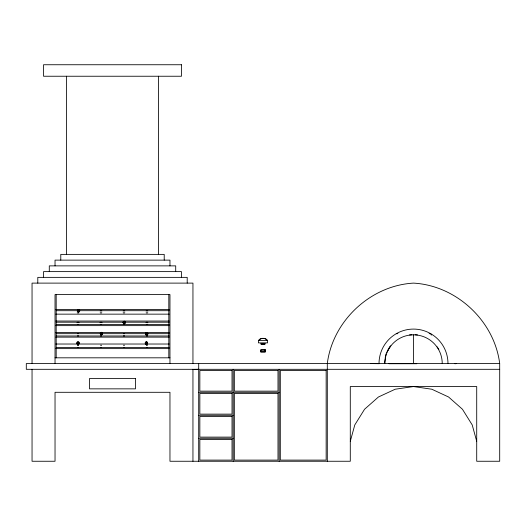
<?xml version="1.0" encoding="UTF-8"?>
<svg xmlns="http://www.w3.org/2000/svg" width="526" height="526" viewBox="0 0 526 526"><rect width="100%" height="100%" fill="white"/><g stroke="black" fill="none" stroke-linecap="round" stroke-linejoin="round"><path stroke-width="0.79" d="M384.802 362.762L385.972 353.932M385.229 357.693L385.525 356.181M350.29 441.321L354.787 424.936L364.571 409.241L378.431 396.998L395.204 389.22L413.502 386.551L431.8 389.22L448.573 396.998L462.433 409.241L472.216 424.936L476.714 441.321M386.722 352.492L389.713 346.746M387.399 351.125L390.844 345.727M454.977 363.762L456.601 363.565M409.504 334.917L411.904 334.799M396.262 333.708L397.906 333.668M192.95 369.423L198.696 369.311M388.964 363.729L416.756 363.722M55.855 309.544L169.142 309.544M56.183 310.695L77.467 310.695M79.104 310.695L169.142 310.695M55.855 314.147L169.142 314.147M55.855 321.038L169.142 321.038M56.183 322.188L123.308 322.188M124.945 322.188L169.142 322.188M56.183 324.489L169.142 324.489M55.855 325.64L169.142 325.64M55.855 332.531L169.142 332.531M56.183 333.681L100.387 333.681M102.024 333.681L146.228 333.681M147.865 333.681L169.142 333.681M56.183 335.982L169.142 335.982M55.855 337.133L169.142 337.133M258.404 340.578L267.596 340.578L267.596 342.88L258.404 342.88L258.404 340.578A5.747 5.747 0 0 1 267.596 340.578A5.681 5.635 -90 0 0 258.536 340.578M260.705 343.563L265.295 343.563M55.855 344.024L77.401 344.024M78.841 344.024L169.142 344.024M261.06 344.024L264.94 344.024M261.06 344.372L264.94 344.372M261.389 344.602L264.611 344.602M56.183 347.476L169.129 347.476M55.855 348.626L169.142 348.626M55.033 357.818L169.964 357.818M32.047 369.311L32.047 461.256L55.033 461.256L55.033 392.297L169.964 392.297L169.964 461.256L350.29 461.256L350.29 386.551L476.714 386.551L476.714 461.256L499.7 461.256L499.7 363.565L26.3 363.565L26.3 369.311L499.7 369.311M198.696 392.297L279.148 392.297M198.696 415.284L233.176 415.284M198.696 438.27L233.176 438.27M370.403 363.565L379.239 363.696M429.098 333.668L430.741 333.708L431.313 335.141M415.099 334.799L417.499 334.917M437.099 346.825L438.875 349.349M499.7 363.565C494.335 320.867 456.469 285.519 413.502 283.113C370.534 285.519 332.669 320.867 327.303 363.565L327.303 461.256M442.234 363.565A28.733 28.733 0 0 0 413.502 334.832L413.502 363.565M279.148 369.311L279.148 461.256M233.176 369.311L233.176 461.256M198.696 363.565L198.696 461.256M192.95 363.565L192.95 283.113L32.047 283.113L32.047 363.565M192.95 369.311L192.95 461.256M187.203 283.113L187.203 277.366L37.793 277.366L37.793 283.113M181.457 277.366L181.457 271.62L43.54 271.62L43.54 277.366M175.71 271.62L175.71 265.873L49.286 265.873L49.286 271.62M169.964 265.873L169.964 260.127L55.033 260.127L55.033 265.873M169.964 363.565L169.964 294.606L55.033 294.606L55.033 363.565M168.813 294.606L168.813 357.818M164.217 260.127L164.217 254.38L60.779 254.38L60.779 260.127M158.471 76.237L158.471 254.38M146.412 344.135L146.412 345.378A1.151 1.151 0 0 1 147.55 345.332M78.032 344.135L78.032 345.378M66.526 76.237L66.526 254.38M56.183 294.606L56.183 357.818M78.591 324.332A1.151 1.151 0 0 1 77.447 324.332M77.026 322.767A1.151 1.151 0 0 1 79.012 322.767M101.577 324.332A1.151 1.151 0 0 1 100.433 324.332M100.012 322.767A1.151 1.151 0 0 1 101.998 322.767M101.82 312.661A1.151 1.151 0 0 1 100.19 312.661M100.19 311.03A1.151 1.151 0 0 1 101.82 311.03M78.591 335.825A1.151 1.151 0 0 1 77.447 335.825M77.723 333.721A1.151 1.151 0 0 1 78.315 333.721M78.315 347.436A1.151 1.151 0 0 1 77.723 347.436M77.447 345.332A1.151 1.151 0 0 1 78.591 345.332M124.563 335.825A1.151 1.151 0 0 1 123.419 335.825M123.695 333.721A1.151 1.151 0 0 1 124.287 333.721M147.734 324.207A1.151 1.151 0 0 1 146.333 324.292M146.024 322.694A1.151 1.151 0 0 1 147.845 322.583M124.807 312.661A1.151 1.151 0 0 1 123.176 312.661M123.176 311.03A1.151 1.151 0 0 1 124.807 311.03M78.834 312.661A1.151 1.151 0 0 1 77.204 312.661M77.204 311.03A1.151 1.151 0 0 1 77.723 310.735M147.793 312.661A1.151 1.151 0 0 1 146.162 312.661M146.162 311.03A1.151 1.151 0 0 1 147.793 311.03M124.563 324.332A1.151 1.151 0 0 1 123.419 324.332M122.999 322.767A1.151 1.151 0 0 1 123.419 322.346M124.287 347.436A1.151 1.151 0 0 1 123.695 347.436M123.419 345.332A1.151 1.151 0 0 1 124.563 345.332M147.273 347.436A1.151 1.151 0 0 1 146.682 347.436M101.222 347.456A1.151 1.151 0 0 1 100.63 347.41M100.505 345.293A1.151 1.151 0 0 1 101.649 345.372M101.577 335.825A1.151 1.151 0 0 1 100.433 335.825M147.55 335.825A1.151 1.151 0 0 1 146.406 335.825M379.022 363.565A34.479 34.479 0 0 1 413.502 329.085A34.479 34.479 0 0 1 447.981 363.565M384.769 363.565A28.733 28.733 0 0 1 413.502 334.832M77.73 310.038A1.151 1.151 0 0 1 79.623 310.445A1.151 1.151 0 0 1 78.453 311.99A1.151 1.151 0 0 1 77.552 310.281M100.874 332.61A1.151 1.151 0 0 1 102.596 333.497A1.151 1.151 0 0 1 101.071 334.687A1.151 1.151 0 0 1 100.637 332.794M145.406 343.399A1.151 1.144 0 0 1 145.84 341.834A1.151 1.144 0 0 1 147.405 342.275A1.151 1.144 0 0 1 146.971 343.833M146.096 343.945A1.151 1.144 0 0 1 145.82 343.826M77.5 342.295A1.151 1.144 0 0 0 77.414 344.28A1.151 1.144 0 0 0 79.176 343.36A1.151 1.144 0 0 0 77.5 342.295A0.69 0.69 0 0 0 77.361 342.663M77.013 343.366A1.151 1.144 0 0 1 77.5 341.821A1.151 1.144 0 0 1 79.045 342.308A1.151 1.144 0 0 1 78.565 343.853M77.684 343.932A1.151 1.144 0 0 1 77.414 343.807M147.01 342.492A0.69 0.69 0 0 1 147.01 343.182M145.748 342.663A0.69 0.69 0 0 1 145.926 342.354M146.235 342.17A0.69 0.69 0 0 1 146.59 342.17M78.624 342.492A0.69 0.69 0 0 1 78.624 343.182M77.848 342.17A0.69 0.69 0 0 1 78.21 342.17M78.269 310.61L78.821 310.761L78.269 310.61M77.749 343.235L78.308 343.386L77.749 343.235M101.17 333.366L101.728 333.517L101.17 333.366M123.998 322.267L124.557 322.412L123.998 322.267M146.379 333.734L146.932 333.885L146.379 333.734M146.136 343.235L146.688 343.386L146.136 343.235M181.457 64.744L43.54 64.744L43.54 76.237L181.457 76.237L181.457 64.744M265.301 349.77L260.699 349.77L260.699 352.072L265.301 352.072L265.301 349.77M264.992 350.079L261.008 350.079L261.008 351.762L264.992 351.762L264.992 350.079M232.025 370.462L199.847 370.462L199.847 391.147L232.025 391.147L232.025 370.462M277.998 370.462L234.326 370.462L234.326 391.147L277.998 391.147L277.998 370.462M326.153 370.462L280.299 370.462L280.299 460.105L326.153 460.105L326.153 370.462M135.484 378.503L89.512 378.503L89.512 388.852L135.484 388.852L135.484 378.503M232.025 393.448L199.847 393.448L199.847 414.133L232.025 414.133L232.025 393.448M277.998 393.448L234.326 393.448L234.326 460.105L277.998 460.105L277.998 393.448M232.025 416.434L199.847 416.434L199.847 437.119L232.025 437.119L232.025 416.434M232.025 439.42L199.847 439.42L199.847 460.105L232.025 460.105L232.025 439.42M77.743 311.51A1.151 1.151 0 0 0 79.663 310.984A1.151 1.151 0 0 0 78.242 309.584A1.151 1.151 0 0 0 77.743 311.51M100.644 334.266A1.151 1.151 0 0 0 102.563 333.734A1.151 1.151 0 0 0 101.15 332.34A1.151 1.151 0 0 0 100.644 334.266M145.82 344.3A1.151 1.144 0 0 0 147.556 343.32A1.151 1.144 0 0 0 145.84 342.308A1.151 1.144 0 0 0 145.82 344.3M146.07 343.905A0.69 0.69 0 0 0 147.102 343.307A0.69 0.69 0 0 0 146.07 342.715A0.69 0.69 0 0 0 146.07 343.905M77.684 343.905A0.69 0.69 0 0 0 78.716 343.307A0.69 0.69 0 0 0 77.684 342.715A0.69 0.69 0 0 0 77.684 343.905M123.478 323.319A1.151 1.151 0 0 0 125.392 322.793A1.151 1.151 0 0 0 123.978 321.393A1.151 1.151 0 0 0 123.478 323.319M123.478 323.161A1.151 1.151 0 0 0 125.392 322.635A1.151 1.151 0 0 0 123.978 321.235A1.151 1.151 0 0 0 123.478 323.161M145.853 334.786A1.151 1.151 0 0 0 147.773 334.26A1.151 1.151 0 0 0 146.353 332.866A1.151 1.151 0 0 0 145.853 334.786M145.853 334.635A1.151 1.151 0 0 0 147.773 334.102A1.151 1.151 0 0 0 146.353 332.708A1.151 1.151 0 0 0 145.853 334.635"/></g></svg>
